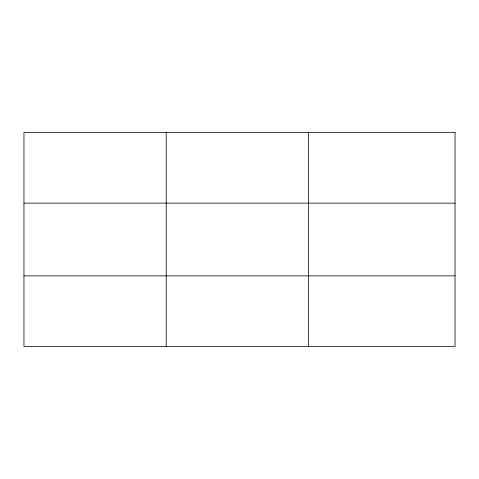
<?xml version="1.0" encoding="UTF-8"?>
<svg xmlns="http://www.w3.org/2000/svg" width="479" height="479" viewBox="0 0 479 479"><rect width="100%" height="100%" fill="white"/><g stroke="black" fill="none" stroke-linecap="round" stroke-linejoin="round"><path stroke-width="0.72" d="M166.213 132.563L166.213 346.437M308.476 132.563L308.476 346.437M23.95 203.138L455.05 203.138M23.95 275.862L455.05 275.862M455.05 132.563L455.05 346.437L23.95 346.437L23.95 132.563L455.05 132.563"/></g></svg>
